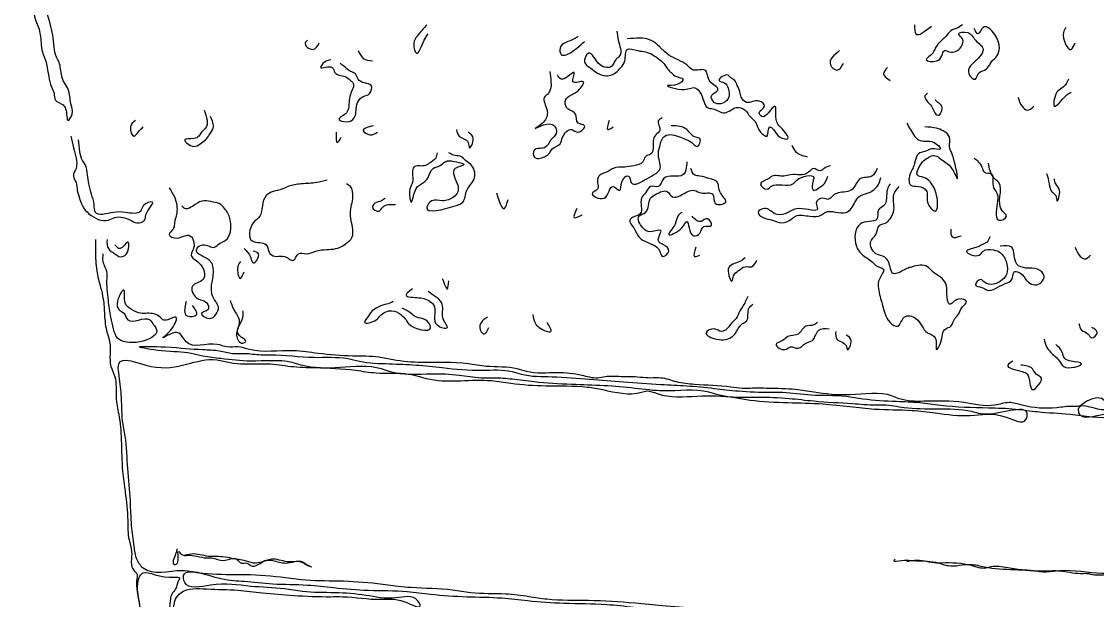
# Model space of a CAD drawing. Header units: metres. Extents: x 0 to 100, y 0 to 141.
# Drawn here: x 64.72 to 85.51, y 49.9 to 61.09 of the extents above; entities that cross this region are included whole.
import ezdxf

# ---------------------------------------------------------------- set-up
doc = ezdxf.new("R2010")
doc.units = ezdxf.units.M

msp = doc.modelspace()

# ---------------------------------------------------------------- linework, layer by layer
for points in [[(65.075, 65.8), (65.125, 65.525), (65.1, 65.3), (65.05, 64.925), (65, 64.675), (64.975, 63.975), (64.85, 63.675), (64.825, 62.6), (64.875, 62.025), (64.925, 61.8), (64.95, 61.45), (65, 61.1), (65.05, 60.975), (65.1, 60.675), (65.125, 60.5), (65.175, 60.375), (65.225, 60.15), (65.25, 60.025), (65.3, 59.825), (65.35, 59.7), (65.375, 59.575), (65.525, 59.475), (65.575, 59.4), (65.625, 59.175), (65.7, 59.3), (65.675, 59.5), (65.625, 59.775), (65.55, 59.9), (65.475, 60.175), (65.45, 60.3), (65.4, 60.4), (65.35, 60.6), (65.325, 60.825), (65.275, 61.05), (65.225, 61.225), (65.2, 61.525), (65.15, 61.875), (65.1, 62.1), (65.05, 62.625), (65.075, 64.225), (65.125, 64.6), (65.175, 65.025), (65.275, 64.95), (65.45, 64.85), (65.425, 65), (65.375, 65.075), (65.375, 65.4), (65.4, 65.725)], [(72.55, 61.025), (72.4, 60.85), (72.3, 60.65), (72.35, 60.475), (72.5, 60.725), (72.575, 60.85)], [(76.225, 60.9), (76.25, 60.725), (76.275, 60.425), (76.2, 60.35), (76.125, 60.225), (75.9, 60.25), (75.675, 60.475), (75.6, 60.3), (75.7, 60.2), (75.875, 60.075), (76.1, 60.05), (76.2, 60.1), (76.3, 60.2), (76.375, 60.325), (76.425, 60.55), (76.625, 60.525), (76.775, 60.5), (77.05, 60.35), (77.15, 60.25), (77.2, 60.175), (77.275, 60.1), (77.375, 60.025), (77.5, 59.975), (77.4, 59.875), (77.2, 59.85), (77.525, 59.775), (77.75, 59.8), (77.825, 59.725), (77.9, 59.55), (77.975, 59.425), (78.075, 59.4), (78.3, 59.325), (78.425, 59.375), (78.525, 59.425), (78.7, 59.375), (78.8, 59.25), (78.9, 59.15), (78.95, 59.025), (79, 58.95), (79.125, 58.875), (79.175, 59.05), (79.25, 59), (79.375, 58.85), (79.525, 58.825), (79.45, 58.975), (79.3, 59.2), (79.275, 59.45), (79.15, 59.325), (79.025, 59.25), (78.975, 59.325), (79.075, 59.45), (78.975, 59.55), (78.725, 59.525), (78.625, 59.625), (78.6, 59.725), (78.55, 59.85), (78.5, 59.95), (78.425, 60), (78.375, 60.05), (78.2, 59.95), (78.3, 59.9), (78.375, 59.8), (78.375, 59.6), (78.225, 59.5), (78.1, 59.525), (78.05, 59.65), (78.1, 59.7), (78.175, 59.775), (78.025, 59.925), (77.925, 60.15), (77.7, 60.15), (77.575, 60.25), (77.5, 60.3), (77.15, 60.5), (77.1, 60.55), (77.05, 60.6), (76.875, 60.725), (76.425, 60.75)], [(81.975, 61.025), (82, 60.85), (82.3, 61)], [(82.9, 61.025), (82.775, 60.95), (82.7, 60.925), (82.6, 60.825), (82.525, 60.75), (82.425, 60.65), (82.375, 60.575), (82.325, 60.475), (82.2, 60.35), (82.4, 60.325), (82.5, 60.425), (82.55, 60.525), (82.65, 60.5), (82.875, 60.6), (82.9, 60.75), (82.825, 60.85), (83, 60.875), (83.15, 60.725), (83.3, 60.55), (83.225, 60.4), (83.15, 60.325), (83.05, 60.225), (83.025, 60.075), (83.15, 59.975), (83.2, 60.075), (83.325, 60.15), (83.425, 60.25), (83.475, 60.325), (83.55, 60.4), (83.475, 60.9), (83.3, 60.975), (83.2, 60.85), (83.125, 60.95)], [(84.9, 60.975), (84.85, 60.875), (85, 60.55), (85.075, 60.675)], [(70.25, 60.725), (70.2, 60.675), (70.35, 60.55), (70.475, 60.675)], [(75.475, 60.8), (75.4, 60.75), (75.125, 60.575), (75.15, 60.45), (75.35, 60.5), (75.45, 60.575), (75.6, 60.7)], [(71.225, 60.525), (71.325, 60.375), (71.5, 60.325)], [(80.525, 60.525), (80.35, 60.25), (80.475, 60.15), (80.6, 60.275)], [(70.7, 60.35), (70.575, 60.3), (70.5, 60.2), (70.725, 60.2), (70.775, 60.1), (70.975, 60.025), (71.075, 59.95), (71.125, 59.9), (71.075, 59.675), (71.05, 59.525), (70.975, 59.3), (70.85, 59.2), (71, 59.15), (71.15, 59.225), (71.2, 59.475), (71.3, 59.625), (71.45, 59.7), (71.475, 59.85), (71.35, 59.9), (71.225, 59.975), (71.175, 60.075), (71.075, 60.125), (70.95, 60.225), (70.875, 60.275)], [(74.925, 60.125), (74.95, 59.925), (74.9, 59.7), (74.825, 59.625), (74.875, 59.375), (74.875, 59.275), (74.725, 59.075), (74.65, 59.025), (74.975, 59.1), (75.05, 58.925), (74.95, 58.8), (74.825, 58.65), (74.625, 58.6), (74.625, 58.475), (74.825, 58.475), (74.925, 58.55), (74.975, 58.625), (75.125, 58.725), (75.175, 58.85), (75.35, 59), (75.475, 58.95), (75.6, 59.075), (75.475, 59.125), (75.425, 59.3), (75.275, 59.4), (75.225, 59.525), (75.25, 59.6), (75.4, 59.7), (75.475, 59.75), (75.575, 59.925), (75.375, 59.925), (75.4, 60.1), (75.275, 60.025), (75.15, 59.975), (75.075, 60.05)], [(81.45, 60.2), (81.375, 60.075), (81.5, 59.95)], [(84.95, 59.975), (84.85, 59.825), (84.75, 59.75), (84.675, 59.6), (84.675, 59.45), (84.8, 59.55), (84.925, 59.675), (85, 59.725)], [(82.225, 59.7), (82.175, 59.65), (82.3, 59.45), (82.35, 59.35), (82.425, 59.275), (82.5, 59.45), (82.425, 59.525), (82.375, 59.575)], [(83.975, 59.625), (84.05, 59.45), (84.15, 59.375), (84.275, 59.45)], [(68.25, 59.375), (68.275, 59.025), (68.2, 58.95), (68.15, 58.875), (68.05, 58.825), (67.875, 58.8), (68.05, 58.675), (68.175, 58.725), (68.275, 58.8), (68.35, 58.9), (68.425, 59.025), (68.375, 59.25)], [(66.925, 59.175), (66.825, 59.05), (66.9, 58.875), (66.975, 58.95), (67.075, 59.05)], [(71.525, 59.075), (71.325, 58.975), (71.45, 58.9), (71.6, 58.95)], [(77.1, 59.225), (77.025, 59.175), (77.05, 58.975), (76.975, 58.9), (76.925, 58.775), (76.875, 58.525), (76.775, 58.475), (76.725, 58.375), (76.55, 58.3), (76.375, 58.275), (76.15, 58.25), (76.075, 58.2), (75.875, 58.1), (75.85, 57.975), (75.85, 57.85), (75.75, 57.775), (75.975, 57.675), (76.15, 57.9), (76.275, 57.825), (76.325, 58), (76.45, 58.1), (76.5, 57.975), (76.8, 58.05), (76.975, 58.15), (77.05, 58.225), (77.025, 58.5), (77.05, 58.675), (77.15, 58.875), (77.3, 58.9), (77.45, 58.85), (77.7, 58.725), (77.775, 58.675), (77.825, 58.825), (77.75, 58.85), (77.575, 59), (77.275, 59.075)], [(76.075, 59.175), (76.05, 59), (76.15, 59.05)], [(81.825, 59.125), (81.975, 58.875), (82.05, 58.8), (82.35, 58.75), (82.475, 58.625), (82.3, 58.625), (82.175, 58.575), (82.075, 58.55), (81.95, 58.275), (81.9, 58.175), (81.9, 57.925), (82.05, 57.9), (82.2, 57.825), (82.225, 57.6), (82.375, 57.425), (82.4, 57.725), (82.35, 57.875), (82.15, 58.075), (82.025, 58.125), (82.075, 58.3), (82.125, 58.375), (82.225, 58.45), (82.325, 58.5), (82.525, 58.4), (82.675, 58.275), (82.8, 58.05), (82.725, 58.45), (82.7, 58.525), (82.65, 58.675), (82.65, 58.85), (82.525, 58.975), (82.4, 59.025), (82.175, 59.05)], [(65.675, 58.875), (65.725, 58.65), (65.775, 58.45), (65.775, 58.25), (65.725, 58.1), (65.775, 57.975), (65.8, 57.825), (65.85, 57.65), (65.9, 57.525), (66.025, 57.375), (66.4, 57.25), (66.525, 57.3), (66.825, 57.25), (66.95, 57.2), (67.1, 57.25), (67.125, 57.35), (67.25, 57.6), (67.075, 57.525), (67.025, 57.425), (66.725, 57.4), (66.5, 57.4), (66.15, 57.4), (66.125, 57.55), (66.075, 57.75), (66.025, 57.95), (66, 58.125), (65.95, 58.325), (65.9, 58.4), (65.85, 58.575), (65.825, 58.8)], [(70.8, 58.95), (70.825, 58.75), (70.9, 58.85)], [(73.125, 59), (73.175, 58.875), (73.35, 58.75), (73.375, 58.65), (73.45, 58.825), (73.35, 58.95)], [(79.6, 58.7), (79.675, 58.575), (79.9, 58.475)], [(72.75, 58.55), (72.725, 58.45), (72.6, 58.35), (72.5, 58.3), (72.3, 58.275), (72.275, 58.175), (72.275, 57.975), (72.225, 57.85), (72.25, 57.6), (72.375, 57.9), (72.45, 57.95), (72.575, 58.075), (72.675, 58.25), (72.8, 58.3), (72.9, 58.375), (73.125, 58.375), (73.275, 58.325), (73.1, 58.25), (73.15, 57.925), (73.15, 57.8), (73.075, 57.7), (72.85, 57.625), (72.65, 57.625), (72.55, 57.5), (73.1, 57.525), (73.25, 57.6), (73.325, 57.825), (73.475, 58.075), (73.4, 58.325), (73.3, 58.4), (73.225, 58.475), (73.1, 58.5), (72.975, 58.55)], [(83.125, 58.45), (83.275, 58.275), (83.325, 58.175), (83.45, 58.15), (83.5, 57.875), (83.55, 57.8), (83.55, 57.4), (83.6, 57.25), (83.75, 57.325), (83.675, 57.425), (83.6, 57.975), (83.5, 58.075), (83.4, 58.35)], [(77.575, 58.375), (77.5, 58.125), (77.325, 58.1), (77.125, 58.05), (77.025, 57.9), (76.875, 57.9), (76.775, 57.775), (76.7, 57.675), (76.675, 57.375), (76.525, 57.3), (76.475, 57.25), (76.55, 57.1), (76.65, 56.925), (76.75, 56.85), (77.05, 56.65), (77.1, 56.55), (77.225, 56.65), (77.125, 56.775), (77.025, 56.85), (77.075, 57.05), (76.875, 57.025), (76.725, 57.1), (76.65, 57.325), (76.775, 57.4), (76.875, 57.675), (76.975, 57.75), (77.2, 57.8), (77.3, 57.7), (77.45, 57.725), (77.725, 57.825), (77.85, 57.775), (77.975, 57.775), (78.075, 57.75), (78.125, 57.575), (78.325, 57.6), (78.225, 57.775), (78.15, 58), (78.025, 58.05), (77.825, 58.1), (77.725, 58.125), (77.65, 58.25)], [(81.25, 58.25), (81.15, 58.1), (80.925, 58.05), (80.775, 57.85), (80.5, 57.775), (80.4, 57.725), (80.3, 57.65), (80.2, 57.675), (80.075, 57.575), (80.1, 57.475), (79.75, 57.475), (79.575, 57.425), (79.475, 57.375), (79.275, 57.375), (79.075, 57.475), (78.95, 57.4), (79.05, 57.3), (79.225, 57.25), (79.4, 57.2), (79.6, 57.275), (79.675, 57.325), (79.95, 57.325), (80.175, 57.35), (80.25, 57.4), (80.65, 57.4), (80.75, 57.475), (80.9, 57.7), (81.075, 57.775), (81.25, 57.9), (81.325, 58.075)], [(80.35, 58.3), (80.225, 58.25), (80.15, 58.2), (80.025, 58.25), (79.925, 58.175), (79.575, 58.125), (79.45, 58.1), (79.225, 58.1), (79.15, 58.05), (79, 57.95), (79.125, 57.85), (79.2, 57.9), (79.625, 57.95), (79.7, 58.025), (80.025, 58.075), (80, 57.95), (80.025, 57.825), (80.125, 57.875), (80.2, 57.925), (80.3, 58.1)], [(70.625, 58.025), (70.425, 57.975), (70.125, 57.95), (69.875, 57.9), (69.75, 57.85), (69.45, 57.725), (69.375, 57.525), (69.325, 57.325), (69.2, 57.2), (69.175, 56.85), (69.45, 56.775), (69.525, 56.6), (69.65, 56.55), (69.8, 56.55), (69.975, 56.475), (70.075, 56.6), (70.225, 56.6), (70.4, 56.65), (70.525, 56.675), (70.875, 56.725), (71.025, 56.825), (71.1, 56.9), (71.125, 57.025), (71.075, 57.375), (71.1, 57.55), (71.125, 57.7), (71.075, 57.9), (71, 57.95)], [(84.525, 58.15), (84.575, 57.95), (84.625, 57.8), (84.7, 57.725), (84.725, 57.625), (84.775, 57.825), (84.7, 57.95), (84.675, 58.05)], [(67.575, 57.875), (67.675, 57.7), (67.725, 57.425), (67.675, 57.175), (67.65, 57.075), (67.575, 56.975), (67.725, 56.9), (67.875, 56.95), (67.975, 56.95), (68.05, 56.825), (68.05, 56.725), (68, 56.575), (68.15, 56.425), (68.225, 56.1), (68.025, 55.975), (68.1, 55.75), (68.3, 55.65), (68.325, 55.525), (68.2, 55.45), (68.35, 55.35), (68.475, 55.425), (68.525, 55.575), (68.475, 55.675), (68.4, 55.825), (68.35, 56.475), (68.1, 56.675), (68.225, 56.775), (68.45, 56.725), (68.55, 56.8), (68.65, 56.85), (68.7, 57.4), (68.625, 57.5), (68.575, 57.55), (68.425, 57.6), (68.25, 57.625), (68.075, 57.55), (67.875, 57.475), (67.825, 57.525)], [(81.5, 57.95), (81.45, 57.85), (81.375, 57.525), (81.275, 57.45), (81.25, 57.275), (81.1, 57.225), (80.925, 57.175), (80.85, 56.75), (80.975, 56.575), (81.175, 56.425), (81.225, 56.375), (81.375, 56.3), (81.3, 56.125), (81.275, 55.925), (81.35, 55.625), (81.4, 55.45), (81.5, 55.275), (81.65, 55.2), (81.775, 55.375), (82, 55.35), (82.225, 55.075), (82.375, 54.975), (82.4, 54.75), (82.475, 54.875), (82.575, 55.15), (82.675, 55.2), (82.75, 55.35), (82.8, 55.4), (82.9, 55.575), (82.975, 55.675), (82.825, 55.725), (82.65, 55.625), (82.6, 55.825), (82.575, 56.025), (82.475, 56.15), (82.325, 56.25), (82.225, 56.35), (81.925, 56.35), (81.85, 56.325), (81.75, 56.275), (81.55, 56.225), (81.5, 56.35), (81.375, 56.55), (81.225, 56.6), (81.175, 56.65), (81.125, 56.825), (81.225, 56.975), (81.3, 57.15), (81.425, 57.2), (81.5, 57.275), (81.575, 57.45), (81.575, 57.75), (81.675, 57.9)], [(71.75, 57.675), (71.675, 57.625), (71.55, 57.575), (71.5, 57.5), (71.625, 57.425), (71.7, 57.5), (71.95, 57.55)], [(73.9, 57.775), (74.05, 57.475), (74.125, 57.65)], [(75.45, 57.475), (75.4, 57.3), (75.55, 57.35)], [(77.475, 57.4), (77.4, 57.325), (77.35, 57.175), (77.225, 56.975), (77.475, 57.1), (77.575, 57.225), (77.7, 56.95), (77.825, 57), (77.9, 57.125), (78.05, 57.15), (77.975, 57.275), (77.85, 57.225), (77.675, 57.325)], [(82.675, 57.075), (82.7, 56.925), (82.875, 56.95)], [(66.15, 56.875), (66.15, 56.65), (66.175, 56.275), (66.25, 55.95), (66.3, 55.725), (66.325, 55.425), (66.375, 55.075), (66.425, 54.9), (66.45, 54.425), (66.525, 54.225), (66.55, 53.825), (66.6, 53.5), (66.65, 53), (66.675, 52.4), (66.725, 52), (66.775, 51.45), (66.8, 51.075), (66.85, 50.85), (66.9, 50.475), (66.95, 50.425), (66.95, 50.325), (67, 49.825), (67.025, 49.2), (67.075, 48.825), (67.125, 47.675), (67.15, 47.05), (67.15, 46.975), (67.2, 46.1), (67.225, 45.375), (67.275, 44.925), (67.325, 44.05), (67.35, 43.4), (67.425, 43.3), (67.375, 43.475), (67.35, 44.1), (67.3, 44.45), (67.25, 45.4), (67.225, 46.2), (67.175, 46.575), (67.125, 47.725), (67.1, 48.85), (67.05, 49.225), (67, 49.875), (66.975, 50.275), (67.025, 50.4), (67.575, 50.35), (67.775, 50.325), (67.75, 50.275), (67.7, 50.125), (67.625, 50.025), (67.6, 49.925), (67.55, 49.25), (67.5, 48.6), (67.475, 47.55), (67.475, 47), (67.425, 46.175), (67.4, 45.225), (67.4, 44.175), (67.45, 44.125), (67.425, 44.525), (67.575, 44.5), (67.725, 44.4), (67.775, 44.35), (67.95, 44.175), (67.975, 44.025), (68.025, 43.925), (67.975, 43.85), (67.975, 43.725), (67.925, 43.6), (67.8, 43.5), (67.7, 43.45), (67.65, 43.35), (67.7, 43.4), (67.8, 43.475), (67.95, 43.55), (68, 43.6), (68.05, 43.7), (68.05, 43.95), (68, 44.125), (67.975, 44.3), (67.85, 44.4), (67.775, 44.475), (67.6, 44.525), (67.475, 44.575), (67.45, 45.5), (67.5, 46.15), (67.55, 47.45), (67.575, 48.525), (67.625, 49.175), (67.675, 49.85), (67.7, 49.925), (67.8, 50.05), (68.3, 50.125), (68.9, 50.1), (69.375, 50.05), (69.975, 50), (70.7, 49.975), (70.925, 49.975), (71.65, 49.925), (72.125, 49.875), (72.425, 49.8), (72.375, 49.9), (71.95, 49.95), (71.375, 50), (70.775, 50.05), (70.15, 50.075), (69.8, 50.125), (69.15, 50.175), (68.375, 50.2), (67.875, 50.25), (67.85, 50.35), (68.575, 50.325), (69.025, 50.275), (69.575, 50.225), (70.25, 50.2), (70.75, 50.15), (71.425, 50.1), (72.175, 50.075), (72.625, 50.025), (73.325, 49.975), (74, 49.95), (74.5, 49.9), (75.2, 49.85), (76.025, 49.825), (76.55, 49.775), (77.325, 49.725), (78.1, 49.7), (78.425, 49.65), (79.075, 49.6), (79.775, 49.575), (80.225, 49.525), (80.9, 49.475), (81.6, 49.45), (82, 49.4), (82.75, 49.35), (83.375, 49.325), (84.2, 49.275), (84.775, 49.225), (85.625, 49.2), (86.25, 49.15), (86.6, 49.1), (87.25, 49.075), (87.425, 49.075), (87.75, 49.025), (88.525, 49), (89.25, 48.95), (89.6, 48.9), (90.35, 48.875), (91.175, 48.825), (91.35, 48.775), (92.2, 48.75), (92.85, 48.7), (93.2, 48.65), (94.1, 48.625), (94.275, 48.625), (94.725, 48.575), (95.475, 48.55), (96.2, 48.5), (96.575, 48.45), (97.325, 48.425), (98.025, 48.375), (98.375, 48.325), (99.325, 48.3), (99.975, 48.25), (99.6, 48.325), (98.9, 48.35), (98.1, 48.4), (97.725, 48.45), (97.15, 48.475), (96.275, 48.525), (95.9, 48.575), (95.025, 48.6), (94.35, 48.65), (93.575, 48.7), (92.925, 48.725), (92.275, 48.775), (92.025, 48.825), (91.25, 48.85), (90.425, 48.9), (89.9, 48.95), (89.325, 48.975), (88.625, 49.025), (88.15, 49.075), (87.5, 49.1), (86.65, 49.15), (86.3, 49.2), (85.7, 49.225), (84.825, 49.275), (84.425, 49.325), (84.275, 49.3), (84, 49.35), (83.8, 49.35), (83.175, 49.375), (82.55, 49.425), (82.025, 49.475), (81.3, 49.5), (80.675, 49.55), (80.25, 49.6), (79.525, 49.625), (78.825, 49.675), (78.45, 49.725), (77.75, 49.75), (77.1, 49.8), (76.575, 49.85), (75.675, 49.9), (74.875, 49.925), (74.525, 49.975), (74.075, 50.025), (73.4, 50.05), (73.05, 50.1), (72.25, 50.15), (72, 50.175), (71.6, 50.225), (70.85, 50.275), (70.125, 50.3), (69.725, 50.35), (68.95, 50.4), (68.225, 50.425), (67.825, 50.475), (67.075, 50.525), (66.95, 50.7), (66.9, 50.95), (66.85, 51.35), (66.825, 51.825), (66.775, 52.45), (66.725, 53.075), (66.675, 53.375), (66.65, 53.875), (66.6, 54.3), (66.6, 54.475), (67.225, 54.425), (68.5, 54.55), (68.75, 54.5), (69.3, 54.475), (69.475, 54.475), (69.925, 54.425), (70.4, 54.4), (71.175, 54.35), (71.575, 54.3), (72.2, 54.275), (72.625, 54.175), (73.8, 54.15), (74.175, 54.1), (74.85, 54.05), (75.65, 54.025), (75.95, 53.975), (76.7, 53.925), (76.8, 53.95), (77, 53.9), (77.775, 53.85), (78.5, 53.825), (78.8, 53.775), (79.525, 53.725), (80.2, 53.7), (80.725, 53.65), (81.2, 53.6), (81.925, 53.575), (82.375, 53.525), (83.05, 53.475), (83.725, 53.45), (84.125, 53.4), (84.15, 53.475), (83.375, 53.5), (83.075, 53.55), (82.4, 53.6), (81.775, 53.625), (81.375, 53.675), (81.225, 53.675), (80.775, 53.7), (80.025, 53.75), (79.55, 53.8), (78.95, 53.825), (78.175, 53.875), (78, 53.925), (77.125, 53.95), (76.575, 54), (75.975, 54.05), (75.35, 54.075), (74.625, 54.125), (74.2, 54.175), (73.85, 54.2), (73.6, 54.2), (73.175, 54.25), (72.65, 54.275), (71.825, 54.325), (71.675, 54.375), (70.875, 54.4), (70.125, 54.45), (69.95, 54.5), (69.15, 54.525), (68.575, 54.575), (68.225, 54.625), (68, 54.675), (67.425, 54.725), (67, 54.8), (67.5, 54.8), (68.225, 54.75), (68.55, 54.725), (68.8, 54.675), (69.025, 54.675), (69.35, 54.65), (69.525, 54.65), (70.375, 54.6), (71.025, 54.575), (71.25, 54.525), (71.825, 54.475), (72.35, 54.45), (72.85, 54.4), (73.625, 54.35), (74.2, 54.325), (74.375, 54.275), (74.975, 54.225), (75.7, 54.175), (76.35, 54.125), (77.075, 54.075), (77.575, 54.05), (78.1, 54), (78.575, 53.95), (79.175, 53.925), (79.425, 53.925), (79.975, 53.875), (80.65, 53.85), (80.975, 53.8), (81.625, 53.75), (82.075, 53.725), (82.475, 53.675), (83.4, 53.625), (83.925, 53.6), (84.35, 53.55), (84.975, 53.5), (85.4, 53.45), (86.3, 53.425), (86.95, 53.375), (87.175, 53.325), (87.8, 53.3), (88.7, 53.25), (88.975, 53.2), (89.525, 53.15), (90.375, 53.125), (90.625, 53.125), (90.925, 53.075), (91.5, 53.05), (91.875, 53), (92.25, 52.95), (92.575, 52.975), (92.975, 52.925), (93.675, 52.875), (94.225, 52.85), (94.575, 52.8), (95, 52.75), (95.875, 52.725), (96.25, 52.675), (96.8, 52.625), (97.45, 52.6), (98.025, 52.55), (98.225, 52.55), (98.45, 52.525), (98.775, 52.525), (98.95, 52.475), (99.525, 52.45), (99.7, 52.4), (99.975, 52.475), (99.75, 52.45), (99.575, 52.5), (98.975, 52.55), (98.825, 52.575), (98.05, 52.625), (97.25, 52.675), (97.125, 52.65), (96.825, 52.7), (96.275, 52.75), (95.575, 52.775), (95.225, 52.825), (95.025, 52.825), (94.625, 52.85), (94.275, 52.9), (93.775, 52.95), (93.15, 52.975), (92.625, 53.025), (92.275, 53.025), (92, 53.05), (91.55, 53.1), (91, 53.15), (90.575, 53.175), (90.425, 53.175), (89.7, 53.225), (89.575, 53.2), (89.325, 53.25), (88.75, 53.3), (87.875, 53.325), (87.5, 53.375), (87, 53.425), (86.375, 53.45), (86.025, 53.5), (85.65, 53.5), (85.15, 53.525), (85.15, 53.625), (85.675, 53.625), (85.65, 53.75), (85.3, 53.75), (85.125, 53.65), (85.025, 53.65), (84.725, 53.625), (84.05, 53.675), (83.8, 53.725), (83.525, 53.675), (82.925, 53.725), (82.15, 53.75), (81.675, 53.8), (81.55, 53.85), (80.725, 53.875), (80.025, 53.925), (79.675, 53.975), (79.15, 54), (78.8, 54), (78.65, 54), (78.425, 54.025), (77.725, 54.075), (77.375, 54.125), (77.075, 54.2), (76.875, 54.2), (76.475, 54.225), (76.3, 54.225), (76, 54.225), (75.85, 54.2), (75.55, 54.25), (75.075, 54.3), (74.475, 54.325), (74.3, 54.375), (73.7, 54.425), (73.35, 54.475), (72.45, 54.5), (71.9, 54.55), (71.625, 54.6), (71.125, 54.625), (70.45, 54.675), (69.975, 54.725), (69.125, 54.75), (68.9, 54.8), (68.7, 54.8), (68.5, 54.85), (67.9, 54.9), (67.75, 55.075), (67.6, 55.05), (67.45, 54.975), (67.625, 55.15), (67.7, 55.375), (67.55, 55.325), (67.45, 55.325), (67.4, 55.375), (67.15, 55.45), (67.025, 55.45), (66.85, 55.525), (66.725, 55.65), (66.7, 55.9), (66.575, 55.675), (66.6, 55.525), (66.7, 55.45), (66.775, 55.325), (67.2, 55.325), (67.275, 55.225), (67.325, 55.15), (66.6, 54.95), (66.5, 55.15), (66.45, 55.375), (66.4, 55.7), (66.375, 56.125), (66.375, 56.225), (66.3, 56.45), (66.3, 56.6)], [(66.375, 56.875), (66.4, 56.7), (66.525, 56.6), (66.6, 56.55), (66.75, 56.6), (66.775, 56.825), (66.625, 56.7), (66.525, 56.775)], [(83.425, 56.925), (83.375, 56.825), (83.275, 56.775), (83.175, 56.725), (82.975, 56.65), (83.225, 56.575), (83.3, 56.65), (83.5, 56.675), (83.625, 56.625), (83.75, 56.425), (83.75, 56.2), (83.675, 56.1), (83.325, 56.05), (83.25, 56.1), (83.15, 56), (83.275, 55.95), (83.375, 55.9), (83.725, 56.025), (83.85, 56.1), (83.9, 56.25), (84.075, 56.175), (84.125, 56.1), (84.175, 56.05), (84.3, 56), (84.425, 56.05), (84.475, 56.175), (84.35, 56.3), (84.125, 56.325), (83.95, 56.4), (83.85, 56.725), (83.625, 56.75)], [(69.025, 56.7), (69.15, 56.525), (69.2, 56.425), (69.3, 56.6), (69.2, 56.65)], [(77.75, 56.725), (77.725, 56.55), (77.825, 56.575)], [(85.075, 56.725), (85.175, 56.55), (85.25, 56.5), (85.375, 56.575)], [(68.95, 56.45), (68.9, 56.35), (68.95, 56.125), (69.025, 56.25)], [(78.7, 56.525), (78.6, 56.45), (78.375, 56.3), (78.45, 56.075), (78.475, 56.175), (78.575, 56.275), (78.7, 56.35), (78.825, 56.35), (78.925, 56.475)], [(72.85, 56.125), (72.95, 55.925), (72.975, 56.075)], [(72.275, 55.925), (72.15, 55.8), (72.4, 55.75), (72.525, 55.725), (72.65, 55.65), (72.7, 55.575), (72.75, 55.225), (72.95, 55.175), (72.875, 55.325), (72.85, 55.625), (72.75, 55.75), (72.675, 55.8), (72.575, 55.875)], [(78.75, 55.775), (78.65, 55.575), (78.6, 55.5), (78.525, 55.35), (78.475, 55.3), (78.35, 55.15), (78.25, 55.1), (78.1, 55.15), (77.95, 55.075), (78.15, 54.95), (78.45, 55), (78.5, 55.05), (78.65, 55.25), (78.725, 55.3), (78.775, 55.55), (78.85, 55.625)], [(67.9, 55.675), (67.925, 55.4), (68.1, 55.425), (68.025, 55.6)], [(68.75, 55.7), (68.85, 55.475), (68.925, 55.325), (68.9, 55.15), (68.875, 55.025), (69, 54.875), (69.05, 54.9), (68.925, 55.025), (69, 55.375), (69, 55.5)], [(71.9, 55.675), (71.775, 55.625), (71.675, 55.6), (71.575, 55.55), (71.475, 55.475), (71.425, 55.4), (71.35, 55.275), (71.575, 55.325), (71.65, 55.4), (71.75, 55.475), (71.875, 55.5), (72.05, 55.425), (72.15, 55.325), (72.2, 55.25), (72.625, 55.175), (72.525, 55.325), (72.35, 55.375), (72.275, 55.425), (72.175, 55.5), (72.075, 55.55)], [(73.725, 55.375), (73.65, 55.325), (73.575, 55.175), (73.65, 55.05), (73.75, 55.175)], [(74.6, 55.425), (74.65, 55.25), (74.725, 55.175), (74.95, 55.1), (74.875, 55.275)], [(80.1, 55.275), (80.025, 55.225), (79.875, 55.2), (79.725, 55.05), (79.525, 55), (79.425, 54.925), (79.3, 54.85), (79.475, 54.75), (79.575, 54.8), (79.725, 54.775), (79.875, 54.875), (80, 54.925), (80.05, 55), (80.125, 55.125), (80.325, 55.15)], [(80.45, 55.1), (80.475, 54.95), (80.65, 54.825), (80.675, 54.75), (80.75, 54.925), (80.65, 55.025)], [(85.15, 55.25), (85.2, 55.125), (85.325, 55.05), (85.4, 54.975), (85.5, 55.075), (85.4, 55.175)], [(84.475, 54.95), (84.525, 54.8), (84.6, 54.7), (84.775, 54.525), (84.825, 54.45), (85, 54.4), (85.2, 54.475), (85, 54.525), (84.875, 54.575), (84.825, 54.7), (84.7, 54.85)], [(83.875, 54.525), (83.775, 54.45), (84.05, 54.325), (84.15, 54.275), (84.2, 54.1), (84.25, 53.975), (84.375, 54.075), (84.425, 54.2), (84.325, 54.275), (84.25, 54.375), (84.025, 54.45)], [(67.725, 50.9), (67.7, 50.8), (67.675, 50.6), (67.7, 50.6), (67.75, 50.675), (67.75, 50.85), (67.85, 50.775), (67.925, 50.775), (68.3, 50.725), (68.4, 50.725), (68.625, 50.675), (68.875, 50.7), (68.975, 50.625), (69.075, 50.625), (69.15, 50.575), (69.45, 50.675), (69.575, 50.675), (69.825, 50.625), (70.15, 50.65), (70.225, 50.6), (70.325, 50.55), (70.25, 50.575), (70.1, 50.65), (70, 50.65), (69.85, 50.65), (69.55, 50.7), (69.45, 50.675), (69.2, 50.625), (69.025, 50.675), (68.875, 50.7), (68.525, 50.75), (68.375, 50.75), (68.05, 50.8), (67.875, 50.775)], [(81.6, 50.7), (81.575, 50.675), (81.725, 50.675), (81.9, 50.675), (82.325, 50.65), (82.525, 50.6), (82.625, 50.575), (83.05, 50.6), (83.325, 50.55), (83.9, 50.5), (84.5, 50.475), (84.775, 50.475), (85.175, 50.425), (85.3, 50.425), (85.45, 50.4), (85.625, 50.4), (86.35, 50.35), (86.55, 50.3), (86.775, 50.325), (86.925, 50.325), (87.025, 50.325), (87.175, 50.275), (87.55, 50.3), (87.925, 50.25), (88.275, 50.2), (88.45, 50.175), (88.2, 50.225), (87.9, 50.275), (87.475, 50.3), (87.1, 50.3), (87, 50.3), (86.85, 50.3), (86.625, 50.325), (86.525, 50.325), (86.05, 50.375), (85.75, 50.425), (85.6, 50.425), (84.775, 50.475), (84.525, 50.45), (84.25, 50.475), (83.975, 50.5), (83.65, 50.55), (83.45, 50.55), (83.35, 50.525), (83.075, 50.575), (82.5, 50.625), (82.4, 50.625), (82.025, 50.675), (81.825, 50.65)]]:
    msp.add_spline(points, degree=3)

doc.saveas('drawing.dxf')
